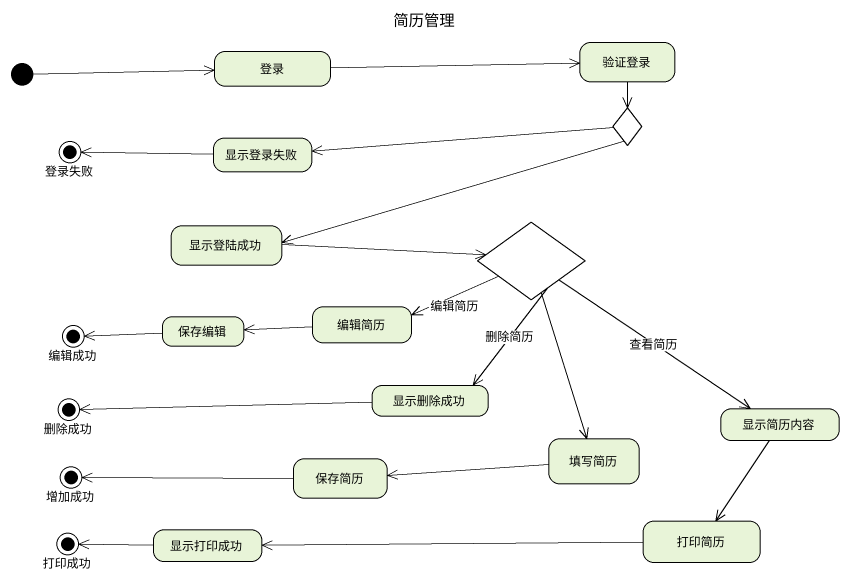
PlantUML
@startuml
title 简历管理
hide empty description
state 登录
state 验证登录
state choice1 <<choice>>
state 登录失败 <<end>>
state 显示登录失败
state 显示登陆成功
state choice2 <<choice>>
state 编辑成功 <<end>>
state 保存编辑
state 编辑简历
state 删除成功 <<end>>
state 显示删除成功
state 显示简历内容
state 增加成功 <<end>>
state 保存简历
state 填写简历
state 打印简历
state 打印成功 <<end>>
state 显示打印成功
[*] -right-> 登录
登录 -right-> 验证登录
验证登录 --> choice1
choice1 -left-> 显示登录失败
choice1 -left-> 显示登陆成功
显示登录失败 -left-> 登录失败
显示登陆成功 -right-> choice2
choice2 -left-> 编辑简历 : 编辑简历
choice2 --> 显示删除成功 : 删除简历
choice2 --> 显示简历内容 : 查看简历
choice2 --> 填写简历
保存编辑 -left-> 编辑成功
编辑简历 -left-> 保存编辑
显示删除成功 -left-> 删除成功
显示简历内容 --> 打印简历
保存简历 -left-> 增加成功
填写简历 -left-> 保存简历
打印简历 -left-> 显示打印成功
显示打印成功 -left-> 打印成功
@enduml
